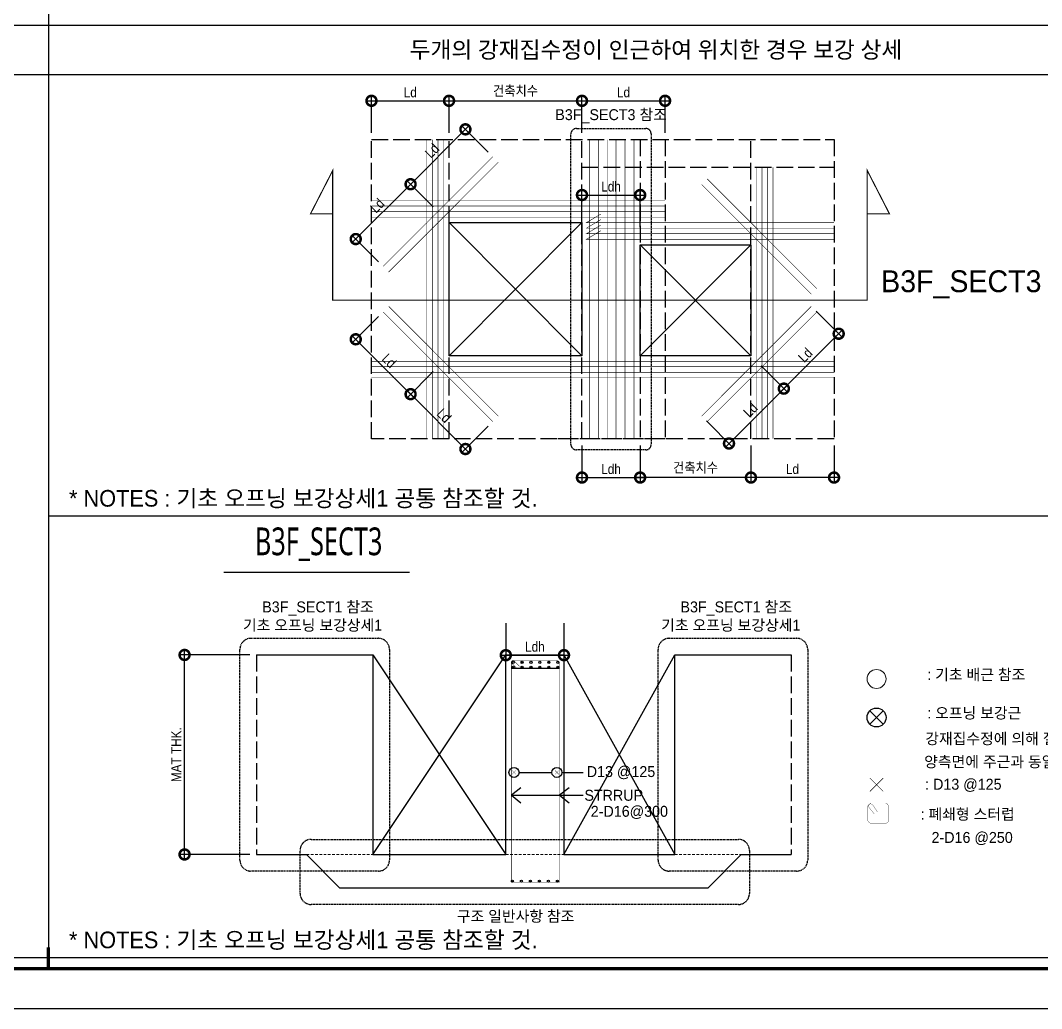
# Model space of a CAD drawing. Header units: millimetres. Extents: x 0 to 252030, y -124740 to 196020.
# Drawn here: x 36587 to 45803, y -124740 to -115826 of the extents above; entities that cross this region are included whole.
import ezdxf
from ezdxf.enums import TextEntityAlignment as Align

# ---------------------------------------------------------------- set-up
doc = ezdxf.new("R2010")
doc.units = ezdxf.units.MM
doc.header["$LTSCALE"] = 30
for name, pattern in [('H', [1.3, 0.8, -0.5]), ('HID', [2.3, 1.5, -0.8]), ('HID5', [6.5, 5, -1.5])]:
    doc.linetypes.add(name, pattern=pattern)
doc.layers.get('DEFPOINTS').update_dxf_attribs({"color": 142})
for name, color, linetype in [('- LEAD', 7, 'Continuous'), ('0-SEC1', 3, 'Continuous'), ('ML', 4, 'Continuous'), ('OPEN', 11, 'Continuous'), ('RE-BAR', 2, 'Continuous'), ('S-철근', 3, 'Continuous'), ('TABLE-1', 3, 'Continuous'), ('TEX', 3, 'Continuous'), ('TEXT', 6, 'Continuous'), ('X-PLAN-B1F$0$A-DIM', 7, 'Continuous'), ('XR-FORM_(도룡동)$0$Sheet', 7, 'Continuous'), ('XR-SECTION_(도룡동)$0$A-CON', 2, 'Continuous')]:
    doc.layers.add(name, color=color, linetype=linetype)
doc.styles.add('X-PLAN-B1F$0$Gdim', font='Dotum.ttf', dxfattribs={"width": 0.9})
doc.styles.add('돋움', font='Dotum.ttf')
doc.styles.add('맑은 고딕', font='malgun.ttf')
doc.styles.add('울릉도M', font='malgun.ttf')
doc.dimstyles.new('X-PLAN-B1F$0$Gdim200', dxfattribs={"dimscale": 200, "dimtxt": 3, "dimasz": 6, "dimexe": 1.5, "dimexo": 2, "dimgap": 1, "dimtad": 1, "dimdec": 0, "dimzin": 0, "dimdsep": 46, "dimlunit": 6, "dimtxsty": 'X-PLAN-B1F$0$Gdim', "dimblk": 'X-PLAN-B1F$0$_DotSmall', "dimcen": 1.5, "dimdle": 1.5, "dimclrd": 1, "dimclre": 1, "dimclrt": 256, "dimazin": 0, "dimtfac": 1, "dimtdec": 0, "dimtix": 1, "dimtmove": 2, "dimatfit": 3, "dimldrblk": 'X-PLAN-B1F$0$_DotSmall', "dimfxl": 1.5, "dimtolj": 1, "dimtzin": 0, "dimlwd": -1, "dimlwe": -1, "dimarcsym": 0})

# ---------------------------------------------------------------- blocks, each defined once
blk = doc.blocks.new('XR-FORM_(도룡동)$0$S')
at = {"layer": 'XR-FORM_(도룡동)$0$Sheet', "const_width": 100}
blk.add_lwpolyline([(1850, 57950), (82250, 57950), (82250, 1200), (1850, 1200)], close=True, dxfattribs=at)
at = {"layer": 'XR-FORM_(도룡동)$0$Sheet', "linetype": 'Continuous', "const_width": 100}
blk.add_lwpolyline([(38745, 1846), (38745, 1200)], dxfattribs=at)
blk = doc.blocks.new('XR-FORM_(도룡동)', base_point=(101.33, -56114.51))
at = {"layer": 'DEFPOINTS'}
blk.add_lwpolyline([(0, 0), (420, 0), (420, 297), (0, 297)], close=True, dxfattribs=at)
at = {"xscale": 0.005, "yscale": 0.005, "zscale": 0.005}
blk.add_blockref('XR-FORM_(도룡동)$0$S', (-0.25, 0), dxfattribs=at)
blk = doc.blocks.new('X-PLAN-B1F$0$_DotSmall')
at = {"color": 0, "linetype": 'ByBlock', "const_width": 0.5}
blk.add_lwpolyline([(-0.0625, 0, 1), (0.0625, 0, 1)], format="xyb", close=True, dxfattribs=at)
blk = doc.blocks.new('*D1497')
at = {"layer": 'DEFPOINTS', "color": 0, "transparency": 16777216}
for p in [(40455.1, -116550.8), (39755.1, -116900.1), (40455.1, -116900.1)]:
    blk.add_point(p, dxfattribs=at)
at = {"layer": 'X-PLAN-B1F$0$A-DIM', "color": 1, "transparency": 16777216}
for p, q in [((39710.1, -116550.8), (40500.1, -116550.8)), ((39755.1, -116840.1), (39755.1, -116505.8)), ((40455.1, -116840.1), (40455.1, -116505.8))]:
    blk.add_line(p, q, dxfattribs=at)
at = {"layer": 'X-PLAN-B1F$0$A-DIM', "color": 1, "transparency": 16777216, "xscale": 180, "yscale": 180, "zscale": 180, "rotation": 180}
blk.add_blockref('X-PLAN-B1F$0$_DotSmall', (39755.1, -116550.8), dxfattribs=at)
at = {"layer": 'X-PLAN-B1F$0$A-DIM', "color": 1, "transparency": 16777216, "xscale": 180, "yscale": 180, "zscale": 180}
blk.add_blockref('X-PLAN-B1F$0$_DotSmall', (40455.1, -116550.8), dxfattribs=at)
at = {"layer": 'X-PLAN-B1F$0$A-DIM', "transparency": 16777216, "insert": (40105.1, -116474.8), "char_height": 90, "attachment_point": 5, "style": 'X-PLAN-B1F$0$Gdim'}
blk.add_mtext('\\A1;Ld', dxfattribs=at)
blk = doc.blocks.new('*D1498')
at = {"layer": 'DEFPOINTS', "color": 0, "transparency": 16777216}
for p in [(42405.1, -116550.8), (41655.1, -116900.1), (42405.1, -116900.1)]:
    blk.add_point(p, dxfattribs=at)
at = {"layer": 'X-PLAN-B1F$0$A-DIM', "color": 1, "transparency": 16777216}
for p, q in [((41610.1, -116550.8), (42450.1, -116550.8)), ((41655.1, -116840.1), (41655.1, -116505.8)), ((42405.1, -116840.1), (42405.1, -116505.8))]:
    blk.add_line(p, q, dxfattribs=at)
at = {"layer": 'X-PLAN-B1F$0$A-DIM', "color": 1, "transparency": 16777216, "xscale": 180, "yscale": 180, "zscale": 180, "rotation": 180}
blk.add_blockref('X-PLAN-B1F$0$_DotSmall', (41655.1, -116550.8), dxfattribs=at)
at = {"layer": 'X-PLAN-B1F$0$A-DIM', "color": 1, "transparency": 16777216, "xscale": 180, "yscale": 180, "zscale": 180}
blk.add_blockref('X-PLAN-B1F$0$_DotSmall', (42405.1, -116550.8), dxfattribs=at)
at = {"layer": 'X-PLAN-B1F$0$A-DIM', "transparency": 16777216, "insert": (42030.1, -116474.8), "char_height": 90, "attachment_point": 5, "style": 'X-PLAN-B1F$0$Gdim'}
blk.add_mtext('\\A1;Ld', dxfattribs=at)
blk = doc.blocks.new('*D1499')
at = {"layer": 'DEFPOINTS', "color": 0, "transparency": 16777216}
for p in [(41655.1, -119600.1), (42180.1, -119600.1), (42180.1, -119949.5)]:
    blk.add_point(p, dxfattribs=at)
at = {"layer": 'X-PLAN-B1F$0$A-DIM', "color": 1, "transparency": 16777216}
for p, q in [((41655.1, -119660.1), (41655.1, -119994.5)), ((42180.1, -119660.1), (42180.1, -119994.5)), ((41610.1, -119949.5), (42225.1, -119949.5))]:
    blk.add_line(p, q, dxfattribs=at)
at = {"layer": 'X-PLAN-B1F$0$A-DIM', "color": 1, "transparency": 16777216, "xscale": 180, "yscale": 180, "zscale": 180, "rotation": 180}
blk.add_blockref('X-PLAN-B1F$0$_DotSmall', (41655.1, -119949.5), dxfattribs=at)
at = {"layer": 'X-PLAN-B1F$0$A-DIM', "color": 1, "transparency": 16777216, "xscale": 180, "yscale": 180, "zscale": 180}
blk.add_blockref('X-PLAN-B1F$0$_DotSmall', (42180.1, -119949.5), dxfattribs=at)
at = {"layer": 'X-PLAN-B1F$0$A-DIM', "transparency": 16777216, "insert": (41917.6, -119873.5), "char_height": 90, "attachment_point": 5, "style": 'X-PLAN-B1F$0$Gdim'}
blk.add_mtext('\\A1;Ldh', dxfattribs=at)
blk = doc.blocks.new('*D1500')
at = {"layer": 'DEFPOINTS', "color": 0, "transparency": 16777216}
for p in [(41655.1, -119600.1), (42180.1, -119600.1), (42180.1, -119949.5)]:
    blk.add_point(p, dxfattribs=at)
at = {"layer": 'X-PLAN-B1F$0$A-DIM', "color": 1, "transparency": 16777216}
for p, q in [((41655.1, -119660.1), (41655.1, -119994.5)), ((42180.1, -119660.1), (42180.1, -119994.5)), ((41610.1, -119949.5), (42225.1, -119949.5))]:
    blk.add_line(p, q, dxfattribs=at)
at = {"layer": 'X-PLAN-B1F$0$A-DIM', "color": 1, "transparency": 16777216, "xscale": 180, "yscale": 180, "zscale": 180, "rotation": 180}
blk.add_blockref('X-PLAN-B1F$0$_DotSmall', (41655.1, -119949.5), dxfattribs=at)
at = {"layer": 'X-PLAN-B1F$0$A-DIM', "color": 1, "transparency": 16777216, "xscale": 180, "yscale": 180, "zscale": 180}
blk.add_blockref('X-PLAN-B1F$0$_DotSmall', (42180.1, -119949.5), dxfattribs=at)
at = {"layer": 'X-PLAN-B1F$0$A-DIM', "transparency": 16777216, "insert": (41917.6, -119873.5), "char_height": 90, "attachment_point": 5, "style": 'X-PLAN-B1F$0$Gdim'}
blk.add_mtext('\\A1;Ldh', dxfattribs=at)
blk = doc.blocks.new('*D1501')
at = {"layer": 'DEFPOINTS', "color": 0, "transparency": 16777216}
for p in [(41655.1, -116550.8), (40455.1, -116900.1), (41655.1, -116900.1)]:
    blk.add_point(p, dxfattribs=at)
at = {"layer": 'X-PLAN-B1F$0$A-DIM', "color": 1, "transparency": 16777216}
for p, q in [((40410.1, -116550.8), (41700.1, -116550.8)), ((40455.1, -116840.1), (40455.1, -116505.8)), ((41655.1, -116840.1), (41655.1, -116505.8))]:
    blk.add_line(p, q, dxfattribs=at)
at = {"layer": 'X-PLAN-B1F$0$A-DIM', "color": 1, "transparency": 16777216, "xscale": 180, "yscale": 180, "zscale": 180, "rotation": 180}
blk.add_blockref('X-PLAN-B1F$0$_DotSmall', (40455.1, -116550.8), dxfattribs=at)
at = {"layer": 'X-PLAN-B1F$0$A-DIM', "color": 1, "transparency": 16777216, "xscale": 180, "yscale": 180, "zscale": 180}
blk.add_blockref('X-PLAN-B1F$0$_DotSmall', (41655.1, -116550.8), dxfattribs=at)
at = {"layer": 'X-PLAN-B1F$0$A-DIM', "transparency": 16777216, "insert": (41055.1, -116465.2), "char_height": 90, "attachment_point": 5, "style": 'X-PLAN-B1F$0$Gdim'}
blk.add_mtext('\\A1;건축치수', dxfattribs=at)
blk = doc.blocks.new('*D1502')
at = {"layer": 'DEFPOINTS', "color": 0, "transparency": 16777216}
for p in [(42180.1, -119600.1), (43180.1, -119600.1), (42180.1, -119949.5)]:
    blk.add_point(p, dxfattribs=at)
at = {"layer": 'X-PLAN-B1F$0$A-DIM', "color": 1, "transparency": 16777216}
for p, q in [((42180.1, -119660.1), (42180.1, -119994.5)), ((43180.1, -119660.1), (43180.1, -119994.5)), ((43225.1, -119949.5), (42135.1, -119949.5))]:
    blk.add_line(p, q, dxfattribs=at)
at = {"layer": 'X-PLAN-B1F$0$A-DIM', "color": 1, "transparency": 16777216, "xscale": 180, "yscale": 180, "zscale": 180, "rotation": 180}
blk.add_blockref('X-PLAN-B1F$0$_DotSmall', (42180.1, -119949.5), dxfattribs=at)
at = {"layer": 'X-PLAN-B1F$0$A-DIM', "color": 1, "transparency": 16777216, "xscale": 180, "yscale": 180, "zscale": 180}
blk.add_blockref('X-PLAN-B1F$0$_DotSmall', (43180.1, -119949.5), dxfattribs=at)
at = {"layer": 'X-PLAN-B1F$0$A-DIM', "transparency": 16777216, "insert": (42680.1, -119863.9), "char_height": 90, "attachment_point": 5, "style": 'X-PLAN-B1F$0$Gdim'}
blk.add_mtext('\\A1;건축치수', dxfattribs=at)
blk = doc.blocks.new('*D1503')
at = {"layer": 'DEFPOINTS', "color": 0, "transparency": 16777216}
for p in [(43180.1, -119600.1), (43930.1, -119600.1), (43180.1, -119949.5)]:
    blk.add_point(p, dxfattribs=at)
at = {"layer": 'X-PLAN-B1F$0$A-DIM', "color": 1, "transparency": 16777216}
for p, q in [((43180.1, -119660.1), (43180.1, -119994.5)), ((43930.1, -119660.1), (43930.1, -119994.5)), ((43975.1, -119949.5), (43135.1, -119949.5))]:
    blk.add_line(p, q, dxfattribs=at)
at = {"layer": 'X-PLAN-B1F$0$A-DIM', "color": 1, "transparency": 16777216, "xscale": 180, "yscale": 180, "zscale": 180, "rotation": 180}
blk.add_blockref('X-PLAN-B1F$0$_DotSmall', (43180.1, -119949.5), dxfattribs=at)
at = {"layer": 'X-PLAN-B1F$0$A-DIM', "color": 1, "transparency": 16777216, "xscale": 180, "yscale": 180, "zscale": 180}
blk.add_blockref('X-PLAN-B1F$0$_DotSmall', (43930.1, -119949.5), dxfattribs=at)
at = {"layer": 'X-PLAN-B1F$0$A-DIM', "transparency": 16777216, "insert": (43555.1, -119873.5), "char_height": 90, "attachment_point": 5, "style": 'X-PLAN-B1F$0$Gdim'}
blk.add_mtext('\\A1;Ld', dxfattribs=at)
blk = doc.blocks.new('*D1504')
at = {"layer": 'DEFPOINTS', "color": 0, "transparency": 16777216}
for p in [(40108.1, -117303.1), (40355.1, -117550.1), (39860.1, -118045.1)]:
    blk.add_point(p, dxfattribs=at)
at = {"layer": 'X-PLAN-B1F$0$A-DIM', "color": 1, "transparency": 16777216}
for p, q in [((39581.3, -117829.9), (40139.9, -117271.3)), ((40312.7, -117507.7), (40076.3, -117271.3)), ((39817.7, -118002.7), (39581.3, -117766.3))]:
    blk.add_line(p, q, dxfattribs=at)
at = {"layer": 'X-PLAN-B1F$0$A-DIM', "color": 1, "transparency": 16777216, "xscale": 180, "yscale": 180, "zscale": 180}
for p, rotation in [((40108.1, -117303.1), 45.0000000002949), ((39613.1, -117798.1), 225.0000000002949)]:
    blk.add_blockref('X-PLAN-B1F$0$_DotSmall', p, dxfattribs=dict(at, rotation=rotation))
at = {"layer": 'X-PLAN-B1F$0$A-DIM', "transparency": 16777216, "insert": (39806.9, -117496.9), "char_height": 90, "attachment_point": 5, "rotation": 45, "style": 'X-PLAN-B1F$0$Gdim'}
blk.add_mtext('\\A1;Ld', dxfattribs=at)
blk = doc.blocks.new('*D1505')
at = {"layer": 'DEFPOINTS', "color": 0, "transparency": 16777216}
for p in [(40850.1, -117055.2), (40108.1, -117303.1), (40355.1, -117550.1)]:
    blk.add_point(p, dxfattribs=at)
at = {"layer": 'X-PLAN-B1F$0$A-DIM', "color": 1, "transparency": 16777216}
for p, q in [((40634.9, -116776.3), (40076.3, -117334.9)), ((40807.7, -117012.7), (40571.2, -116776.3)), ((40312.7, -117507.7), (40076.3, -117271.3))]:
    blk.add_line(p, q, dxfattribs=at)
at = {"layer": 'X-PLAN-B1F$0$A-DIM', "color": 1, "transparency": 16777216, "xscale": 180, "yscale": 180, "zscale": 180}
for p, rotation in [((40603.1, -116808.1), 45.00000000029488), ((40108.1, -117303.1), 225.0000000002949)]:
    blk.add_blockref('X-PLAN-B1F$0$_DotSmall', p, dxfattribs=dict(at, rotation=rotation))
at = {"layer": 'X-PLAN-B1F$0$A-DIM', "transparency": 16777216, "insert": (40301.8, -117001.9), "char_height": 90, "attachment_point": 5, "rotation": 45, "style": 'X-PLAN-B1F$0$Gdim'}
blk.add_mtext('\\A1;Ld', dxfattribs=at)
blk = doc.blocks.new('*D1506')
at = {"layer": 'DEFPOINTS', "color": 0, "transparency": 16777216}
for p in [(40355.1, -118950.1), (40108.1, -119197.2), (40850.1, -119445.1)]:
    blk.add_point(p, dxfattribs=at)
at = {"layer": 'X-PLAN-B1F$0$A-DIM', "color": 1, "transparency": 16777216}
for p, q in [((40312.7, -118992.6), (40076.3, -119229)), ((40634.9, -119724), (40076.3, -119165.4)), ((40807.7, -119487.5), (40571.2, -119724))]:
    blk.add_line(p, q, dxfattribs=at)
at = {"layer": 'X-PLAN-B1F$0$A-DIM', "color": 1, "transparency": 16777216, "xscale": 180, "yscale": 180, "zscale": 180}
for p, rotation in [((40108.1, -119197.2), 134.9999999997051), ((40603.1, -119692.2), 314.9999999997051)]:
    blk.add_blockref('X-PLAN-B1F$0$_DotSmall', p, dxfattribs=dict(at, rotation=rotation))
at = {"layer": 'X-PLAN-B1F$0$A-DIM', "transparency": 16777216, "insert": (40409.3, -119390.9), "char_height": 90, "attachment_point": 5, "rotation": 315, "style": 'X-PLAN-B1F$0$Gdim'}
blk.add_mtext('\\A1;Ld', dxfattribs=at)
blk = doc.blocks.new('*D1507')
at = {"layer": 'DEFPOINTS', "color": 0, "transparency": 16777216}
for p in [(39860.1, -118455.2), (40355.1, -118950.1), (40108.1, -119197.2)]:
    blk.add_point(p, dxfattribs=at)
at = {"layer": 'X-PLAN-B1F$0$A-DIM', "color": 1, "transparency": 16777216}
for p, q in [((39817.7, -118497.6), (39581.3, -118734)), ((39581.3, -118670.4), (40139.9, -119229)), ((40312.7, -118992.6), (40076.3, -119229))]:
    blk.add_line(p, q, dxfattribs=at)
at = {"layer": 'X-PLAN-B1F$0$A-DIM', "color": 1, "transparency": 16777216, "xscale": 180, "yscale": 180, "zscale": 180}
for p, rotation in [((39613.1, -118702.2), 134.9999999997051), ((40108.1, -119197.2), 314.9999999997051)]:
    blk.add_blockref('X-PLAN-B1F$0$_DotSmall', p, dxfattribs=dict(at, rotation=rotation))
at = {"layer": 'X-PLAN-B1F$0$A-DIM', "transparency": 16777216, "insert": (39914.3, -118896), "char_height": 90, "attachment_point": 5, "rotation": 315, "style": 'X-PLAN-B1F$0$Gdim'}
blk.add_mtext('\\A1;Ld', dxfattribs=at)
blk = doc.blocks.new('*D1508')
at = {"layer": 'DEFPOINTS', "color": 0, "transparency": 16777216}
for p in [(43725.1, -118405.2), (43230.1, -118900.1), (43477.1, -119147.2)]:
    blk.add_point(p, dxfattribs=at)
at = {"layer": 'X-PLAN-B1F$0$A-DIM', "color": 1, "transparency": 16777216}
for p, q in [((43767.5, -118447.6), (44003.9, -118684)), ((44003.9, -118620.4), (43445.3, -119179)), ((43272.5, -118942.6), (43509, -119179))]:
    blk.add_line(p, q, dxfattribs=at)
at = {"layer": 'X-PLAN-B1F$0$A-DIM', "color": 1, "transparency": 16777216, "xscale": 180, "yscale": 180, "zscale": 180}
for p, rotation in [((43972.1, -118652.2), 45.00000000029488), ((43477.1, -119147.2), 225.0000000002949)]:
    blk.add_blockref('X-PLAN-B1F$0$_DotSmall', p, dxfattribs=dict(at, rotation=rotation))
at = {"layer": 'X-PLAN-B1F$0$A-DIM', "transparency": 16777216, "insert": (43670.9, -118846), "char_height": 90, "attachment_point": 5, "rotation": 45, "style": 'X-PLAN-B1F$0$Gdim'}
blk.add_mtext('\\A1;Ld', dxfattribs=at)
blk = doc.blocks.new('*D1509')
at = {"layer": 'DEFPOINTS', "color": 0, "transparency": 16777216}
for p in [(43230.1, -118900.1), (43477.1, -119147.2), (42735.1, -119395.1)]:
    blk.add_point(p, dxfattribs=at)
at = {"layer": 'X-PLAN-B1F$0$A-DIM', "color": 1, "transparency": 16777216}
for p, q in [((43272.5, -118942.6), (43509, -119179)), ((42950.4, -119674), (43509, -119115.4)), ((42777.6, -119437.5), (43014, -119674))]:
    blk.add_line(p, q, dxfattribs=at)
at = {"layer": 'X-PLAN-B1F$0$A-DIM', "color": 1, "transparency": 16777216, "xscale": 180, "yscale": 180, "zscale": 180}
for p, rotation in [((43477.1, -119147.2), 45.0000000002949), ((42982.2, -119642.2), 225.0000000002949)]:
    blk.add_blockref('X-PLAN-B1F$0$_DotSmall', p, dxfattribs=dict(at, rotation=rotation))
at = {"layer": 'X-PLAN-B1F$0$A-DIM', "transparency": 16777216, "insert": (43175.9, -119340.9), "char_height": 90, "attachment_point": 5, "rotation": 45, "style": 'X-PLAN-B1F$0$Gdim'}
blk.add_mtext('\\A1;Ld', dxfattribs=at)
blk = doc.blocks.new('*D1510')
at = {"layer": 'DEFPOINTS', "color": 0, "transparency": 16777216}
for p in [(42180.1, -117400.8), (41655.1, -117750.1), (42180.1, -117750.1)]:
    blk.add_point(p, dxfattribs=at)
at = {"layer": 'X-PLAN-B1F$0$A-DIM', "color": 1, "transparency": 16777216}
for p, q in [((41610.1, -117400.8), (42225.1, -117400.8)), ((41655.1, -117690.1), (41655.1, -117355.8)), ((42180.1, -117690.1), (42180.1, -117355.8))]:
    blk.add_line(p, q, dxfattribs=at)
at = {"layer": 'X-PLAN-B1F$0$A-DIM', "color": 1, "transparency": 16777216, "xscale": 180, "yscale": 180, "zscale": 180, "rotation": 180}
blk.add_blockref('X-PLAN-B1F$0$_DotSmall', (41655.1, -117400.8), dxfattribs=at)
at = {"layer": 'X-PLAN-B1F$0$A-DIM', "color": 1, "transparency": 16777216, "xscale": 180, "yscale": 180, "zscale": 180}
blk.add_blockref('X-PLAN-B1F$0$_DotSmall', (42180.1, -117400.8), dxfattribs=at)
at = {"layer": 'X-PLAN-B1F$0$A-DIM', "transparency": 16777216, "insert": (41917.6, -117324.8), "char_height": 90, "attachment_point": 5, "style": 'X-PLAN-B1F$0$Gdim'}
blk.add_mtext('\\A1;Ldh', dxfattribs=at)
blk = doc.blocks.new('*D1512')
at = {"layer": 'DEFPOINTS', "color": 0, "transparency": 16777216}
for p in [(38068, -121549.9), (38717.6, -121549.9), (38717.6, -123349.9)]:
    blk.add_point(p, dxfattribs=at)
at = {"layer": 'X-PLAN-B1F$0$A-DIM', "color": 1, "transparency": 16777216}
for p, q in [((38657.6, -121549.9), (38023, -121549.9)), ((38068, -123394.9), (38068, -121504.9)), ((38657.6, -123349.9), (38023, -123349.9))]:
    blk.add_line(p, q, dxfattribs=at)
at = {"layer": 'X-PLAN-B1F$0$A-DIM', "color": 1, "transparency": 16777216, "xscale": 180, "yscale": 180, "zscale": 180}
for p, rotation in [((38068, -121549.9), 90), ((38068, -123349.9), 270)]:
    blk.add_blockref('X-PLAN-B1F$0$_DotSmall', p, dxfattribs=dict(at, rotation=rotation))
at = {"layer": 'X-PLAN-B1F$0$A-DIM', "transparency": 16777216, "insert": (37992.9, -122449.9), "char_height": 90, "attachment_point": 5, "rotation": 90, "style": 'X-PLAN-B1F$0$Gdim'}
blk.add_mtext('\\A1;MAT THK.', dxfattribs=at)
blk = doc.blocks.new('*D1511')
at = {"layer": 'DEFPOINTS', "color": 0, "transparency": 16777216}
for p in [(40967.6, -121202.6), (41492.6, -121202.6), (41492.6, -121552)]:
    blk.add_point(p, dxfattribs=at)
at = {"layer": 'X-PLAN-B1F$0$A-DIM', "color": 1, "transparency": 16777216}
for p, q in [((40967.6, -121262.6), (40967.6, -121597)), ((41492.6, -121262.6), (41492.6, -121597)), ((40922.6, -121552), (41537.6, -121552))]:
    blk.add_line(p, q, dxfattribs=at)
at = {"layer": 'X-PLAN-B1F$0$A-DIM', "color": 1, "transparency": 16777216, "xscale": 180, "yscale": 180, "zscale": 180, "rotation": 180}
blk.add_blockref('X-PLAN-B1F$0$_DotSmall', (40967.6, -121552), dxfattribs=at)
at = {"layer": 'X-PLAN-B1F$0$A-DIM', "color": 1, "transparency": 16777216, "xscale": 180, "yscale": 180, "zscale": 180}
blk.add_blockref('X-PLAN-B1F$0$_DotSmall', (41492.6, -121552), dxfattribs=at)
at = {"layer": 'X-PLAN-B1F$0$A-DIM', "transparency": 16777216, "insert": (41230.1, -121476), "char_height": 90, "attachment_point": 5, "style": 'X-PLAN-B1F$0$Gdim'}
blk.add_mtext('\\A1;Ldh', dxfattribs=at)
blk = doc.blocks.new('A$C6928b212')
at = {"layer": 'RE-BAR', "color": 30}
for p, q in [((452, 645), (694, 887)), ((452, 887), (694, 645))]:
    blk.add_line(p, q, dxfattribs=at)
at = {"layer": 'RE-BAR', "const_width": 12}
for points in [[(452, -326), (694, -568)], [(452, -568), (694, -326)]]:
    blk.add_lwpolyline(points, dxfattribs=at)
at = {"layer": 'RE-BAR', "color": 5, "linetype": 'H', "const_width": 5}
blk.add_lwpolyline([(535, -979), (443, -864, -0.628879), (482, -783), (729, -783, -0.414214), (789, -843), (789, -1091, -0.414214), (739, -1141), (475, -1141, -0.414214), (415, -1081), (415, -843, -0.737062), (506, -815), (592, -940)], format="xyb", dxfattribs=at)
at = {"layer": 'RE-BAR', "color": 30}
blk.add_circle((573, 766), 171, dxfattribs=at)
at = {"layer": 'XR-SECTION_(도룡동)$0$A-CON', "lineweight": 9}
blk.add_circle((573, 1461), 171, dxfattribs=at)
at = {"layer": 'TEXT', "lineweight": 9, "style": '돋움'}
for s, p in [(': 기초 배근 참조', (2373, 1543)), (': 오프닝 보강근 ', (2373, 849)), (': D13 @125', (2140, -453))]:
    blk.add_text(s, height=197.1, dxfattribs=at).set_placement(p, align=Align.MIDDLE)
for s, height, p in [('강재집수정에 의해 절단되는 철근의 1/2씩을', 197.07, (1453, 285)), ('양측면에 주근과 동일직경으로 배근 할 것', 197.07, (1433, -131)), (': 폐쇄형 스터럽', 197.1, (1368, -1077)), ('2-D16 @250', 197.1, (1566, -1497))]:
    blk.add_text(s, height=height, dxfattribs=at).set_placement(p)

msp = doc.modelspace()

# ---------------------------------------------------------------- linework, layer by layer
at = {"layer": '- LEAD', "color": 7, "linetype": 'HID', "ltscale": 0.2}
for points in [[(41605.11296, -116800.14791), (42230.11296, -116800.14791, -0.4142135624), (42280.11296, -116850.14791), (42280.11296, -119650.14791, -0.4142135624), (42230.11296, -119700.14791), (41605.11296, -119700.14791, -0.4142135624), (41555.11296, -119650.14791), (41555.11296, -116850.14791, -0.4142135624)], [(38667.5881, -121399.93624), (39817.5881, -121399.93624, -0.4142135624), (39917.5881, -121499.93624), (39917.5881, -123399.93624, -0.4142135624), (39817.5881, -123499.93624), (38667.5881, -123499.93624, -0.4142135624), (38567.5881, -123399.93624), (38567.5881, -121499.93624, -0.4142135624)], [(42442.5881, -121399.93624), (43592.5881, -121399.93624, -0.4142135624), (43692.5881, -121499.93624), (43692.5881, -123399.93624, -0.4142135624), (43592.5881, -123499.93624), (42442.5881, -123499.93624, -0.4142135624), (42342.5881, -123399.93624), (42342.5881, -121499.93624, -0.4142135624)], [(39210.88494, -123213.43272), (43066.84895, -123213.43272, -0.4142135624), (43166.84895, -123313.43272), (43166.84895, -123700.78351, -0.4142135624), (43066.84895, -123800.78351), (39210.88494, -123800.78351, -0.4142135624), (39110.88494, -123700.78351), (39110.88494, -123313.43272, -0.4142135624)]]:
    msp.add_lwpolyline(points, format="xyb", close=True, dxfattribs=at)
at = {"layer": '- LEAD', "const_width": 10}
msp.add_lwpolyline([(39405.11296, -117569.76316), (39205.11296, -117569.76316), (39405.11296, -117180.14791), (39405.11296, -118350.14791), (44230.11296, -118350.14791), (44230.11296, -117180.14791), (44430.11296, -117569.76316), (44230.11296, -117569.76316)], dxfattribs=at)
at = {"layer": '- LEAD'}
for points in [[(41086.79616, -122609.29315), (41383.38005, -122609.29315)], [(41473.92644, -122609.29315), (41666.83438, -122609.29315)], [(41103.50073, -122747.43834), (41017.5881, -122815.93624), (41103.50073, -122884.43415)], [(41538.50073, -122747.43834), (41452.5881, -122815.93624), (41538.50073, -122884.43415)], [(41017.5881, -122815.93624), (41666.83438, -122815.93624)]]:
    msp.add_lwpolyline(points, dxfattribs=at)
for centre in [(41041.52296, -122609.29315), (41428.65324, -122609.29315)]:
    msp.add_circle(centre, 45.2732, dxfattribs=at)
at = {"color": 110}
msp.add_line((38421.65612, -120802.11365), (40098.4392, -120802.11365), dxfattribs=at)
at = {"layer": 'ML', "color": 252, "linetype": 'HID5'}
for p, q in [((39755.11296, -116900.14791), (43930.11296, -116900.14791)), ((39755.11296, -119600.14791), (39755.11296, -116900.14791)), ((40455.11296, -119600.14791), (40455.11296, -116900.14791)), ((41655.11296, -119600.14791), (41655.11296, -116900.14791)), ((42180.11296, -116900.14791), (42180.11296, -119600.14791)), ((42405.11296, -116900.14791), (42405.11296, -119600.14791)), ((43180.11296, -119600.14791), (43180.11296, -116900.14791)), ((43930.11296, -116900.14791), (43930.11296, -119600.14791)), ((41655.11296, -117150.14791), (43930.11296, -117150.14791)), ((42405.11296, -119600.14791), (39755.11296, -119600.14791)), ((43930.11296, -119600.14791), (41430.11296, -119600.14791)), ((38717.5881, -121549.93624), (38717.5881, -123349.93624)), ((43542.5881, -121549.93624), (43542.5881, -123349.93624))]:
    msp.add_line(p, q, dxfattribs=at)
at = {"layer": 'OPEN'}
for p, q in [((41655.11296, -118850.14791), (40455.11296, -117650.14791)), ((40455.11296, -118850.14791), (41655.11296, -117650.14791)), ((43180.11296, -118850.14791), (42180.11296, -117850.14791)), ((42180.11296, -118850.14791), (43180.11296, -117850.14791)), ((39767.5881, -121549.93624), (40967.5881, -123349.93624)), ((39767.5881, -123349.93624), (40967.5881, -121549.93624)), ((41492.5881, -121549.93624), (42492.5881, -123349.93624)), ((41492.5881, -123349.93624), (42492.5881, -121549.93624))]:
    msp.add_line(p, q, dxfattribs=at)
for points in [[(40455.11296, -118850.14791), (40455.11296, -117650.14791), (41655.11296, -117650.14791), (41655.11296, -118850.14791)], [(42180.11296, -118850.14791), (42180.11296, -117850.14791), (43180.11296, -117850.14791), (43180.11296, -118850.14791)]]:
    msp.add_lwpolyline(points, close=True, dxfattribs=at)
at = {"layer": 'RE-BAR', "color": 30}
for p, q in [((41026.91874, -121666.78194), (41040.35377, -121653.34691)), ((41026.91874, -121653.34691), (41040.35377, -121666.78194)), ((41107.49948, -121609.34691), (41120.93451, -121622.78194)), ((41107.49948, -121622.78194), (41120.93451, -121609.34691)), ((41107.49948, -121666.78194), (41120.93451, -121653.34691)), ((41107.49948, -121653.34691), (41120.93451, -121666.78194)), ((41188.08022, -121666.78194), (41201.51525, -121653.34691)), ((41188.08022, -121653.34691), (41201.51525, -121666.78194)), ((41268.66096, -121666.78194), (41282.09598, -121653.34691)), ((41268.66096, -121653.34691), (41282.09598, -121666.78194)), ((41349.24169, -121609.34691), (41362.67672, -121622.78194)), ((41349.24169, -121622.78194), (41362.67672, -121609.34691)), ((41349.24169, -121666.78194), (41362.67672, -121653.34691)), ((41349.24169, -121653.34691), (41362.67672, -121666.78194)), ((41429.82243, -121666.78194), (41443.25746, -121653.34691)), ((41429.82243, -121653.34691), (41443.25746, -121666.78194)), ((41020.37059, -123597.15376), (41033.80562, -123583.71873)), ((41020.37059, -123583.71873), (41033.80562, -123597.15376)), ((41182.77059, -123597.15376), (41196.20562, -123583.71873)), ((41182.77059, -123583.71873), (41196.20562, -123597.15376)), ((41263.97059, -123597.15376), (41277.40562, -123583.71873)), ((41263.97059, -123583.71873), (41277.40562, -123597.15376)), ((41426.37059, -123597.15376), (41439.80562, -123583.71873)), ((41426.37059, -123583.71873), (41439.80562, -123597.15376))]:
    msp.add_line(p, q, dxfattribs=at)
at = {"layer": 'RE-BAR', "color": 251}
msp.add_line((41017.5881, -121669.56443), (41452.5881, -121669.56443), dxfattribs=at)
at = {"layer": 'RE-BAR', "color": 5, "linetype": 'H', "const_width": 5}
msp.add_lwpolyline([(41070.1657, -121673.09996), (41022.60858, -121625.54284, -0.6681786379), (41033.21518, -121599.93624), (41420.5881, -121599.93624, -0.4142135624), (41452.5881, -121631.93624), (41452.5881, -123599.93624), (41017.5881, -123599.93624), (41017.5881, -121615.72338, -0.6681786379), (41043.1947, -121605.11677), (41090.67179, -121652.59386)], format="xyb", dxfattribs=at)
at = {"layer": 'RE-BAR', "color": 5, "linetype": 'H'}
msp.add_lwpolyline([(41026.71086, -121609.56144, -0.00429411), (41027.09853, -121609.17182)], format="xyb", dxfattribs=at)
at = {"layer": 'RE-BAR', "lineweight": 9}
msp.add_lwpolyline([(41017.5881, -122815.93624), (41666.83438, -122815.93624)], dxfattribs=at)
at = {"layer": 'RE-BAR', "color": 3}
for centre in [(41033.63626, -121616.06443), (41194.79773, -121616.06443), (41275.37847, -121616.06443), (41436.53994, -121616.06443), (41108.2881, -123590.43624), (41351.8881, -123590.43624)]:
    msp.add_circle(centre, 9.5, dxfattribs=at)
at = {"layer": 'RE-BAR', "color": 30}
for centre in [(41033.63626, -121660.06443), (41114.217, -121616.06443), (41114.217, -121660.06443), (41194.79773, -121660.06443), (41275.37847, -121660.06443), (41355.95921, -121616.06443), (41355.95921, -121660.06443), (41436.53994, -121660.06443), (41027.0881, -123590.43624), (41189.4881, -123590.43624), (41270.6881, -123590.43624), (41433.0881, -123590.43624)]:
    msp.add_circle(centre, 9.5, dxfattribs=at)
at = {"layer": 'S-철근'}
msp.add_line((36838.50014, -107455.00008), (36838.50014, -124280.00008), dxfattribs=at)
at = {"layer": 'TABLE-1'}
for p, q in [((25870.00014, -115867.50008), (47807.00014, -115867.50008)), ((25870.00014, -116312.5499), (47807.00014, -116312.5499)), ((36838.50014, -120296.27499), (47807.00014, -120296.27499))]:
    msp.add_line(p, q, dxfattribs=at)
msp.add_lwpolyline([(25870.00014, -124280.00008), (47807.00014, -124280.00008), (47807.00014, -107455.00008), (25870.00014, -107455.00008)], close=True, dxfattribs=at)
at = {"layer": 'XR-SECTION_(도룡동)$0$A-CON', "linetype": 'H', "lineweight": 9}
for p, q in [((39167.5881, -123349.93624), (39767.5881, -123349.93624)), ((40967.5881, -123349.93624), (41492.5881, -123349.93624)), ((42492.5881, -123349.93624), (43092.5881, -123349.93624))]:
    msp.add_line(p, q, dxfattribs=at)
at = {"layer": 'XR-SECTION_(도룡동)$0$A-CON', "color": 3, "lineweight": 9, "const_width": 5}
for points in [[(40255.11296, -119600.14791), (40255.11296, -116900.14791)], [(40305.11296, -119600.14791), (40305.11296, -116900.14791)], [(40355.11296, -119600.14791), (40355.11296, -116900.14791)], [(40405.11296, -119600.14791), (40405.11296, -116900.14791)], [(41721.16112, -119600.14791), (41721.16112, -116900.14791)], [(41801.74185, -119600.14791), (41801.74185, -116900.14791)], [(41882.32259, -119600.14791), (41882.32259, -116900.14791)], [(41962.90333, -119600.14791), (41962.90333, -116900.14791)], [(42043.48406, -119600.14791), (42043.48406, -116900.14791)], [(42124.0648, -119600.14791), (42124.0648, -116900.14791)], [(40850.0877, -117055.17317), (39860.13821, -118045.12266)], [(40900.0877, -117105.17317), (39910.13821, -118095.12266)], [(43230.11296, -119600.14791), (43230.11296, -117150.14791)], [(43280.11296, -119600.14791), (43280.11296, -117150.14791)], [(43330.11296, -119600.14791), (43330.11296, -117150.14791)], [(43380.11296, -119600.14791), (43380.11296, -117150.14791)], [(43725.0877, -118295.12266), (42735.13821, -117305.17317)], [(43775.0877, -118245.12266), (42785.13821, -117255.17317)], [(42405.11296, -117450.14791), (39755.11296, -117450.14791)], [(42405.11296, -117500.14791), (39755.11296, -117500.14791)], [(42405.11296, -117550.14791), (39755.11296, -117550.14791)], [(42405.11296, -117600.14791), (39755.11296, -117600.14791)], [(43930.11296, -117650.14791), (41695.11296, -117650.14791), (41824.79287, -117572.59432)], [(43930.11296, -117700.14791), (41695.11296, -117700.14791), (41824.79287, -117622.59432)], [(43930.11296, -117750.14791), (41695.11296, -117750.14791), (41824.79287, -117672.59432)], [(43930.11296, -117800.14791), (41695.11296, -117800.14791), (41824.79287, -117722.59432)], [(40900.0877, -119395.12266), (39910.13821, -118405.17317)], [(43725.0877, -118405.17317), (42735.13821, -119395.12266)], [(40850.0877, -119445.12266), (39860.13821, -118455.17317)], [(43775.0877, -118455.17317), (42785.13821, -119445.12266)], [(43930.11296, -118900.14791), (39755.11296, -118900.14791)], [(43930.11296, -118950.14791), (39755.11296, -118950.14791)], [(43930.11296, -119000.14791), (39755.11296, -119000.14791)], [(43930.11296, -119050.14791), (39755.11296, -119050.14791)]]:
    msp.add_lwpolyline(points, dxfattribs=at)
at = {"layer": 'XR-SECTION_(도룡동)$0$A-CON'}
for points in [[(38717.5881, -121549.93624), (39767.5881, -121549.93624), (39767.5881, -123349.93624), (40967.5881, -123349.93624), (40967.5881, -121549.93624), (41492.5881, -121549.93624), (41492.5881, -123349.93624), (42492.5881, -123349.93624), (42492.5881, -121549.93624), (43542.5881, -121549.93624)], [(38717.5881, -123349.93624), (39167.5881, -123349.93624), (39467.5881, -123649.93624), (42792.5881, -123649.93624), (43092.5881, -123349.93624), (43542.5881, -123349.93624)]]:
    msp.add_lwpolyline(points, dxfattribs=at)
at = {"layer": 'XR-SECTION_(도룡동)$0$A-CON', "lineweight": 9, "const_width": 2.5}
for points in [[(41058.43539, -122626.20558), (41024.61053, -122592.38072)], [(41024.61053, -122626.20558), (41058.43539, -122592.38072)], [(41411.74081, -122626.20558), (41445.56568, -122592.38072)], [(41445.56568, -122626.20558), (41411.74081, -122592.38072)]]:
    msp.add_lwpolyline(points, dxfattribs=at)

# ---------------------------------------------------------------- block references
at = {"xscale": 0.5, "yscale": 0.5, "zscale": 0.5}
msp.add_blockref('A$C6928b212', (44027.25287, -122497.03885), dxfattribs=at)
at = {"layer": '0-SEC1', "xscale": 60, "yscale": 60, "zscale": 60}
msp.add_blockref('XR-FORM_(도룡동)', (31310.02429, -3491610.57868), dxfattribs=at)

# ---------------------------------------------------------------- texts
at = {"layer": 'TEX', "style": '맑은 고딕'}
msp.add_text('두개의 강재집수정이 인근하여 위치한 경우 보강 상세', height=150, dxfattribs=at).set_placement((42322.75014, -116090.02499), align=Align.MIDDLE_CENTER)
at = {"layer": 'TEXT', "style": '돋움'}
for s, p in [('B3F_SECT3 참조', (41917.61296, -116683.49143)), ('B3F_SECT1 참조', (39272.41539, -121124.35587)), ('B3F_SECT1 참조', (43047.41539, -121124.35587)), ('기초 오프닝 보강상세1', (39223.39999, -121280.33932)), ('기초 오프닝 보강상세1', (42998.39999, -121280.33932)), ('D13 @125', (42007.3034, -122609.29315)), ('STRRUP', (41941.8513, -122815.93624)), ('2-D16@300', (42082.9552, -122967.7569)), ('구조 일반사항 참조', (41056.34715, -123905.32363))]:
    msp.add_text(s, height=98.537472, dxfattribs=at).set_placement(p, align=Align.MIDDLE)
msp.add_text('B3F_SECT3', height=197.074944, dxfattribs=at).set_placement((44355.41026, -118178.75174), align=Align.MIDDLE_LEFT)
at = {"layer": 'TEXT', "color": 3, "lineweight": 9, "style": '돋움'}
for p in [(37024.68353, -120211.85023), (37024.68353, -124195.57532)]:
    msp.add_text('* NOTES : 기초 오프닝 보강상세1 공통 참조할 것.', height=150, dxfattribs=at).set_placement(p)
at = {"layer": 'TEXT', "style": '울릉도M', "width": 0.7}
msp.add_text('B3F_SECT3', height=250, dxfattribs=at).set_placement((38702.72817, -120649.93945))

# ---------------------------------------------------------------- dimensions: what is measured, and where the dimension line sits
at = {"layer": 'X-PLAN-B1F$0$A-DIM'}
for base, p1, p2, text, override, picture, middle in [((41655.11296, -116550.78942), (40455.11296, -116900.14791), (41655.11296, -116900.14791), '건축치수', {"dimscale": 30, "dimblk": 'X-PLAN-B1F$0$_DotSmall'}, '*D1501', (41055.11296, -116465.22632)), ((40455.11296, -116550.78942), (39755.11296, -116900.14791), (40455.11296, -116900.14791), 'Ld', {"dimscale": 30, "dimblk": 'X-PLAN-B1F$0$_DotSmall'}, '*D1497', (40105.11296, -116474.81248)), ((42405.11296, -116550.78942), (41655.11296, -116900.14791), (42405.11296, -116900.14791), 'Ld', {"dimscale": 30, "dimtxsty": 'X-PLAN-B1F$0$Gdim', "dimblk": 'X-PLAN-B1F$0$_DotSmall'}, '*D1498', (42030.11296, -116474.81248)), ((42180.11296, -117400.78942), (41655.11296, -117750.14791), (42180.11296, -117750.14791), 'Ldh', {"dimscale": 30, "dimblk": 'X-PLAN-B1F$0$_DotSmall'}, '*D1510', (41917.61296, -117324.81248)), ((42180.11296, -119949.50641), (41655.11296, -119600.14791), (42180.11296, -119600.14791), 'Ldh', {"dimscale": 30, "dimblk": 'X-PLAN-B1F$0$_DotSmall'}, '*D1499', (41917.61296, -119873.52948)), ((42180.11296, -119949.50641), (41655.11296, -119600.14791), (42180.11296, -119600.14791), 'Ldh', {"dimscale": 30, "dimblk": 'X-PLAN-B1F$0$_DotSmall'}, '*D1500', (41917.61296, -119873.52948)), ((41492.5881, -121551.95365), (40967.5881, -121202.59515), (41492.5881, -121202.59515), 'Ldh', {"dimscale": 30, "dimblk": 'X-PLAN-B1F$0$_DotSmall'}, '*D1511', (41230.0881, -121475.97671))]:
    dim = msp.add_linear_dim(base=base, p1=p1, p2=p2, text=text, dimstyle='X-PLAN-B1F$0$Gdim200', override=override, dxfattribs=at)
    dim.commit()
    dim.dimension.update_dxf_attribs({"geometry": picture, "text_midpoint": middle})
for base, p1, p2, angle, text, override, picture, middle in [((40108.0792, -117303.11415), (40850.0877, -117055.17317), (40355.11296, -117550.14791), 225, 'Ld', {"dimscale": 30, "dimblk": 'X-PLAN-B1F$0$_DotSmall'}, '*D1505', (40301.84276, -117001.90297)), ((40108.0792, -117303.11415), (39860.13821, -118045.12266), (40355.11296, -117550.14791), 45, 'Ld', {"dimscale": 30, "dimblk": 'X-PLAN-B1F$0$_DotSmall'}, '*D1504', (39806.86802, -117496.87772)), ((43477.14672, -119147.18168), (43725.0877, -118405.17317), (43230.11296, -118900.14791), 225, 'Ld', {"dimscale": 30, "dimblk": 'X-PLAN-B1F$0$_DotSmall'}, '*D1508', (43670.91029, -118845.9705)), ((40108.0792, -119197.18168), (39860.13821, -118455.17317), (40355.11296, -118950.14791), 315, 'Ld', {"dimscale": 30, "dimblk": 'X-PLAN-B1F$0$_DotSmall'}, '*D1507', (39914.31563, -118895.9705)), ((40108.0792, -119197.18168), (40850.0877, -119445.12266), (40355.11296, -118950.14791), 135, 'Ld', {"dimscale": 30, "dimblk": 'X-PLAN-B1F$0$_DotSmall'}, '*D1506', (40409.29037, -119390.94525)), ((43477.14672, -119147.18168), (42735.13821, -119395.12266), (43230.11296, -118900.14791), 45, 'Ld', {"dimscale": 30, "dimblk": 'X-PLAN-B1F$0$_DotSmall'}, '*D1509', (43175.93554, -119340.94525)), ((42180.11296, -119949.50641), (43180.11296, -119600.14791), (42180.11296, -119600.14791), 180, '건축치수', {"dimscale": 30, "dimblk": 'X-PLAN-B1F$0$_DotSmall'}, '*D1502', (42680.11296, -119863.94332)), ((43180.11296, -119949.50641), (43930.11296, -119600.14791), (43180.11296, -119600.14791), 180, 'Ld', {"dimscale": 30, "dimtxsty": 'X-PLAN-B1F$0$Gdim', "dimblk": 'X-PLAN-B1F$0$_DotSmall'}, '*D1503', (43555.11296, -119873.52948)), ((38067.9799, -121549.93624), (38717.5881, -123349.93624), (38717.5881, -121549.93624), 90, 'MAT THK.', {"dimscale": 30, "dimblk": 'X-PLAN-B1F$0$_DotSmall'}, '*D1512', (37992.91884, -122449.93624))]:
    dim = msp.add_linear_dim(base=base, p1=p1, p2=p2, angle=angle, text=text, dimstyle='X-PLAN-B1F$0$Gdim200', override=override, dxfattribs=at)
    dim.commit()
    dim.dimension.update_dxf_attribs({"geometry": picture, "text_midpoint": middle})

doc.saveas('drawing.dxf')
